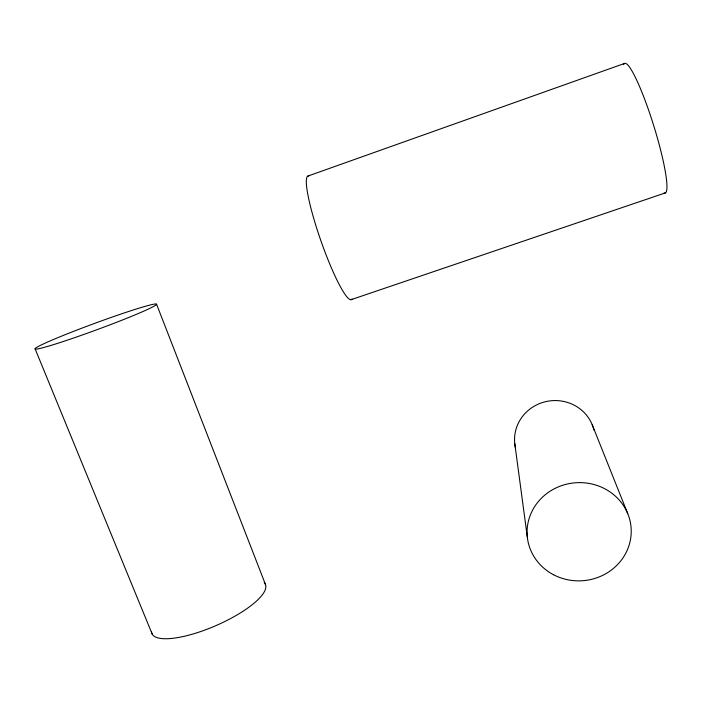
<?xml version="1.0" encoding="UTF-8"?>
<svg xmlns="http://www.w3.org/2000/svg" width="702" height="702" viewBox="0 0 702 702"><rect width="100%" height="100%" fill="white"/><g stroke="black" fill="none" stroke-linecap="round" stroke-linejoin="round"><path stroke-width="1.05" d="M308.064 176.009L624.736 63.373A67.901 9.126 72.7 0 1 654.58 128.448A67.901 9.126 72.7 0 1 664.11 192.98M350.93 299.736L665.435 192.875M35.153 348.964L152.141 633.976M592.181 424.675L627.728 513.61M156.564 304.212A64.716 3.361 -20.2 0 1 65.9 340.628A64.716 3.361 -20.2 0 1 65.005 334.749A64.716 3.361 -20.2 0 1 156.564 304.212L265.584 584.775M514.759 443.488L527.316 537.056M352.062 299.026A65.497 9.231 70.7 0 1 321.244 241.76A65.497 9.231 70.7 0 1 308.748 175.965M623.727 64.514A67.901 9.126 72.7 0 1 624.175 63.785M264.189 582.599A61.846 18.12 -23.5 0 1 215.804 625.675A61.846 18.12 -23.5 0 1 151.518 631.405M515.514 447.999A40.233 38.592 -7.3 0 1 545.761 401.632A40.233 38.592 -7.3 0 1 593.901 429.94M553.571 574.762A52.106 49.114 -4.5 0 0 631.23 530.791A52.106 49.114 -4.5 0 0 552.649 489.68A52.106 49.114 -4.5 0 0 553.571 574.762"/></g></svg>
